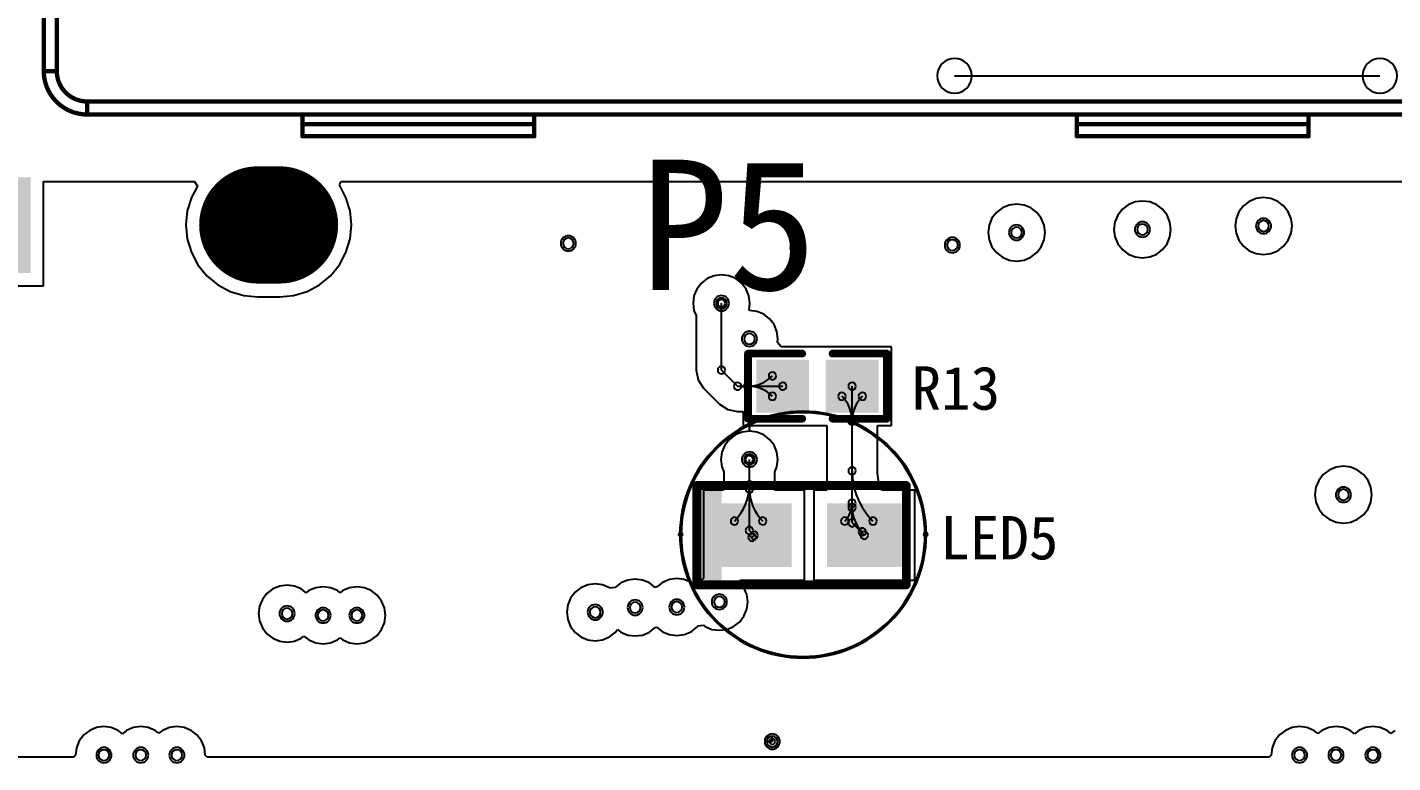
# Model space of a CAD drawing. Header units: inches. Extents: x 32166 to 66782, y 2386 to 7162.
# Drawn here: x 33259.8 to 33401.4, y 3759.9 to 3836.2 of the extents above; entities that cross this region are included whole.
import ezdxf

# ---------------------------------------------------------------- set-up
doc = ezdxf.new("R2010")
doc.units = ezdxf.units.IN
doc.header["$LTSCALE"] = 0.64311
doc.header["$MEASUREMENT"] = 0
for name, color, linetype in [('KEEPOUTLAYER', 6, 'CONTINUOUS'), ('MULTILAYER', 9, 'CONTINUOUS'), ('TOPLAYER', 1, 'CONTINUOUS'), ('TOPOVERLAY', 2, 'CONTINUOUS'), ('TOPPASTE', 8, 'CONTINUOUS'), ('TOPSOLDER', 216, 'CONTINUOUS')]:
    doc.layers.add(name, color=color, linetype=linetype)
doc.styles.get("Standard").update_dxf_attribs({"font": 'txt', "width": 0.8})

msp = doc.modelspace()

# ---------------------------------------------------------------- linework, layer by layer
at = {"layer": 'KEEPOUTLAYER'}
msp.add_line((33355.97, 3831.12), (33400.07, 3831.12), dxfattribs=at)
for centre, start, end in [((33355.97, 3831.12), 0, 180), ((33400.07, 3831.12), 0, 180), ((33355.97, 3831.12), 180, 0), ((33400.07, 3831.12), 180, 0)]:
    msp.add_arc(centre, 1.8, start, end, dxfattribs=at)
at = {"layer": 'MULTILAYER', "const_width": 2.7}
msp.add_lwpolyline([(33286.2, 3815.66, 1), (33283.5, 3815.66, 1)], format="xyb", close=True, dxfattribs=at)
at = {"layer": 'MULTILAYER'}
for centre, start, end in [((33375.45, 3815.19), 0, 180), ((33388.01, 3815.55), 0, 180), ((33388.01, 3815.55), 180, 0), ((33315.92, 3813.75), 0, 180), ((33355.74, 3813.57), 0, 180), ((33362.4, 3814.87), 0, 180), ((33362.4, 3814.87), 180, 0), ((33375.45, 3815.19), 180, 0), ((33315.92, 3813.75), 180, 0), ((33339.72, 3813.3), 0, 180), ((33339.72, 3813.3), 180, 0), ((33355.74, 3813.57), 180, 0), ((33331.8, 3807.54), 0, 180), ((33331.8, 3807.54), 180, 0), ((33334.7, 3803.85), 0, 180), ((33334.7, 3803.85), 180, 0), ((33334.7, 3791.34), 0, 180), ((33334.7, 3791.34), 180, 0), ((33396.29, 3787.69), 0, 180), ((33396.29, 3787.69), 180, 0), ((33286.76, 3775.36), 0, 180), ((33318.71, 3775.5), 0, 180), ((33322.85, 3775.99), 0, 180), ((33322.85, 3775.99), 180, 0), ((33327.17, 3776.04), 0, 180), ((33327.17, 3776.04), 180, 0), ((33331.58, 3776.58), 0, 180), ((33331.58, 3776.58), 180, 0), ((33286.76, 3775.36), 180, 0), ((33290.49, 3775.18), 0, 180), ((33290.49, 3775.18), 180, 0), ((33294, 3775.18), 0, 180), ((33294, 3775.18), 180, 0), ((33318.71, 3775.5), 180, 0), ((33337.07, 3762.09), 0, 180), ((33337.07, 3762.09), 180, 0), ((33267.77, 3760.69), 0, 180), ((33267.77, 3760.69), 180, 0), ((33271.59, 3760.69), 0, 180), ((33271.59, 3760.69), 180, 0), ((33275.33, 3760.69), 0, 180), ((33275.33, 3760.69), 180, 0), ((33391.74, 3760.69), 0, 180), ((33391.74, 3760.69), 180, 0), ((33395.52, 3760.69), 0, 180), ((33395.52, 3760.69), 180, 0), ((33399.35, 3760.69), 0, 180), ((33399.35, 3760.69), 180, 0)]:
    msp.add_arc(centre, 0.562, start, end, dxfattribs=at)
at = {"layer": 'TOPLAYER'}
for p, q in [((33261.51, 3809.34), (33261.51, 3820.18)), ((33261.51, 3820.18), (33277.16, 3820.18)), ((33277.16, 3820.18), (33277.46, 3819.69)), ((33292.18, 3819.81), (33292.35, 3820.18)), ((33292.86, 3818.52), (33292.18, 3819.81)), ((33292.35, 3820.18), (33402.98, 3820.18)), ((33276.83, 3818.52), (33276.4, 3817.12)), ((33277.46, 3819.69), (33276.83, 3818.52)), ((33293.29, 3817.12), (33292.86, 3818.52)), ((33387.24, 3818.4), (33386.53, 3818.1)), ((33388.01, 3818.5), (33387.24, 3818.4)), ((33388.77, 3818.4), (33388.01, 3818.5)), ((33389.48, 3818.1), (33388.77, 3818.4)), ((33276.4, 3817.12), (33276.26, 3815.66)), ((33293.43, 3815.66), (33293.29, 3817.12)), ((33360.32, 3816.96), (33359.85, 3816.35)), ((33360.93, 3817.43), (33360.32, 3816.96)), ((33361.64, 3817.72), (33360.93, 3817.43)), ((33362.4, 3817.82), (33361.64, 3817.72)), ((33363.17, 3817.72), (33362.4, 3817.82)), ((33363.88, 3817.43), (33363.17, 3817.72)), ((33364.49, 3816.96), (33363.88, 3817.43)), ((33364.96, 3816.35), (33364.49, 3816.96)), ((33373.37, 3817.28), (33372.9, 3816.66)), ((33373.98, 3817.74), (33373.37, 3817.28)), ((33374.69, 3818.04), (33373.98, 3817.74)), ((33375.45, 3818.14), (33374.69, 3818.04)), ((33376.22, 3818.04), (33375.45, 3818.14)), ((33376.93, 3817.74), (33376.22, 3818.04)), ((33377.54, 3817.28), (33376.93, 3817.74)), ((33378.01, 3816.66), (33377.54, 3817.28)), ((33385.45, 3817.02), (33385.16, 3816.31)), ((33385.92, 3817.64), (33385.45, 3817.02)), ((33386.53, 3818.1), (33385.92, 3817.64)), ((33390.09, 3817.64), (33389.48, 3818.1)), ((33390.56, 3817.02), (33390.09, 3817.64)), ((33390.86, 3816.31), (33390.56, 3817.02)), ((33276.26, 3815.66), (33276.4, 3814.21)), ((33293.29, 3814.21), (33293.43, 3815.66)), ((33359.55, 3815.64), (33359.45, 3814.87)), ((33359.85, 3816.35), (33359.55, 3815.64)), ((33365.25, 3815.64), (33364.96, 3816.35)), ((33365.35, 3814.87), (33365.25, 3815.64)), ((33372.6, 3815.95), (33372.5, 3815.19)), ((33372.9, 3816.66), (33372.6, 3815.95)), ((33378.3, 3815.95), (33378.01, 3816.66)), ((33378.4, 3815.19), (33378.3, 3815.95)), ((33385.16, 3816.31), (33385.06, 3815.55)), ((33385.06, 3815.55), (33385.16, 3814.79)), ((33390.96, 3815.55), (33390.86, 3816.31)), ((33390.86, 3814.79), (33390.96, 3815.55)), ((33276.4, 3814.21), (33276.83, 3812.81)), ((33292.86, 3812.81), (33293.29, 3814.21)), ((33359.45, 3814.87), (33359.55, 3814.11)), ((33359.55, 3814.11), (33359.85, 3813.4)), ((33364.96, 3813.4), (33365.25, 3814.11)), ((33365.25, 3814.11), (33365.35, 3814.87)), ((33372.5, 3815.19), (33372.6, 3814.43)), ((33372.6, 3814.43), (33372.9, 3813.71)), ((33378.01, 3813.71), (33378.3, 3814.43)), ((33378.3, 3814.43), (33378.4, 3815.19)), ((33385.16, 3814.79), (33385.45, 3814.07)), ((33385.45, 3814.07), (33385.92, 3813.46)), ((33390.09, 3813.46), (33390.56, 3814.07)), ((33390.56, 3814.07), (33390.86, 3814.79)), ((33276.83, 3812.81), (33277.52, 3811.52)), ((33292.18, 3811.52), (33292.86, 3812.81)), ((33359.85, 3813.4), (33360.32, 3812.79)), ((33360.32, 3812.79), (33360.93, 3812.32)), ((33363.88, 3812.32), (33364.49, 3812.79)), ((33364.49, 3812.79), (33364.96, 3813.4)), ((33372.9, 3813.71), (33373.37, 3813.1)), ((33373.37, 3813.1), (33373.98, 3812.63)), ((33376.93, 3812.63), (33377.54, 3813.1)), ((33377.54, 3813.1), (33378.01, 3813.71)), ((33385.92, 3813.46), (33386.53, 3812.99)), ((33386.53, 3812.99), (33387.24, 3812.7)), ((33387.24, 3812.7), (33388.01, 3812.6)), ((33388.01, 3812.6), (33388.77, 3812.7)), ((33388.77, 3812.7), (33389.48, 3812.99)), ((33389.48, 3812.99), (33390.09, 3813.46)), ((33277.52, 3811.52), (33278.45, 3810.39)), ((33291.25, 3810.39), (33292.18, 3811.52)), ((33360.93, 3812.32), (33361.64, 3812.02)), ((33361.64, 3812.02), (33362.4, 3811.92)), ((33362.4, 3811.92), (33363.17, 3812.02)), ((33363.17, 3812.02), (33363.88, 3812.32)), ((33373.98, 3812.63), (33374.69, 3812.34)), ((33374.69, 3812.34), (33375.45, 3812.24)), ((33375.45, 3812.24), (33376.22, 3812.34)), ((33376.22, 3812.34), (33376.93, 3812.63)), ((33278.45, 3810.39), (33279.58, 3809.46)), ((33290.12, 3809.46), (33291.25, 3810.39)), ((33330.33, 3810.09), (33329.72, 3809.63)), ((33331.04, 3810.39), (33330.33, 3810.09)), ((33331.8, 3810.49), (33331.04, 3810.39)), ((33332.57, 3810.39), (33331.8, 3810.49)), ((33333.28, 3810.09), (33332.57, 3810.39)), ((33333.89, 3809.63), (33333.28, 3810.09)), ((33250.9, 3809.34), (33261.51, 3809.34)), ((33279.58, 3809.46), (33280.87, 3808.77)), ((33280.87, 3808.77), (33282.27, 3808.34)), ((33287.43, 3808.34), (33288.83, 3808.77)), ((33288.83, 3808.77), (33290.12, 3809.46)), ((33329.25, 3809.01), (33328.95, 3808.3)), ((33329.72, 3809.63), (33329.25, 3809.01)), ((33334.36, 3809.01), (33333.89, 3809.63)), ((33334.65, 3808.3), (33334.36, 3809.01)), ((33282.27, 3808.34), (33283.72, 3808.2)), ((33283.72, 3808.2), (33285.97, 3808.2)), ((33285.97, 3808.2), (33287.43, 3808.34)), ((33328.95, 3808.3), (33328.85, 3807.54)), ((33328.85, 3807.54), (33328.95, 3806.78)), ((33331.8, 3800.61), (33331.8, 3807.54)), ((33334.75, 3807.54), (33334.65, 3808.3)), ((33334.66, 3806.84), (33334.75, 3807.54)), ((33328.95, 3806.78), (33329.16, 3806.27)), ((33329.16, 3806.27), (33329.16, 3800.61)), ((33334.7, 3806.8), (33334.66, 3806.84)), ((33335.47, 3806.7), (33334.7, 3806.8)), ((33336.18, 3806.4), (33335.47, 3806.7)), ((33336.79, 3805.94), (33336.18, 3806.4)), ((33337.26, 3805.32), (33336.79, 3805.94)), ((33337.55, 3804.61), (33337.26, 3805.32)), ((33337.65, 3803.85), (33337.55, 3804.61)), ((33337.6, 3803.46), (33337.65, 3803.85)), ((33337.98, 3803.03), (33337.6, 3803.46)), ((33349.43, 3803.03), (33337.98, 3803.03)), ((33349.43, 3794.86), (33349.43, 3803.03)), ((33329.16, 3800.61), (33329.37, 3799.6)), ((33331.8, 3800.61), (33333.47, 3798.94)), ((33329.37, 3799.6), (33329.94, 3798.74)), ((33329.94, 3798.74), (33331.6, 3797.08)), ((33333.47, 3798.94), (33338.15, 3798.94)), ((33345.35, 3784.76), (33345.35, 3798.94)), ((33331.6, 3797.08), (33331.6, 3797.08)), ((33331.6, 3797.08), (33331.6, 3797.08)), ((33331.6, 3797.08), (33331.6, 3797.08)), ((33331.6, 3797.08), (33331.6, 3797.08)), ((33331.6, 3797.08), (33331.6, 3797.08)), ((33331.6, 3797.08), (33331.6, 3797.08)), ((33331.6, 3797.08), (33331.6, 3797.08)), ((33331.6, 3797.08), (33331.6, 3797.08)), ((33331.6, 3797.08), (33331.6, 3797.08)), ((33331.6, 3797.08), (33331.6, 3797.08)), ((33331.6, 3797.08), (33331.6, 3797.08)), ((33331.6, 3797.08), (33332.46, 3796.51)), ((33332.46, 3796.51), (33333.47, 3796.31)), ((33333.47, 3796.31), (33334.06, 3796.31)), ((33334.06, 3796.31), (33334.06, 3794.86)), ((33334.69, 3794.29), (33333.94, 3794.19)), ((33334.06, 3794.86), (33334.65, 3794.86)), ((33334.65, 3794.86), (33334.69, 3794.29)), ((33334.69, 3794.29), (33334.69, 3794.29)), ((33334.71, 3794.29), (33334.75, 3794.8)), ((33335.47, 3794.19), (33334.71, 3794.29)), ((33334.75, 3794.8), (33334.75, 3794.86)), ((33334.75, 3794.86), (33342.71, 3794.86)), ((33342.71, 3794.86), (33342.71, 3788.15)), ((33347.99, 3789.91), (33347.99, 3794.86)), ((33347.99, 3794.86), (33349.43, 3794.86)), ((33332.62, 3793.43), (33332.15, 3792.81)), ((33333.23, 3793.89), (33332.62, 3793.43)), ((33333.94, 3794.19), (33333.23, 3793.89)), ((33336.18, 3793.89), (33335.47, 3794.19)), ((33336.79, 3793.43), (33336.18, 3793.89)), ((33337.26, 3792.81), (33336.79, 3793.43)), ((33331.85, 3792.1), (33331.75, 3791.34)), ((33332.15, 3792.81), (33331.85, 3792.1)), ((33337.55, 3792.1), (33337.26, 3792.81)), ((33337.65, 3791.34), (33337.55, 3792.1)), ((33331.75, 3791.34), (33331.85, 3790.58)), ((33331.85, 3790.58), (33332.06, 3790.07)), ((33332.06, 3790.07), (33332.06, 3788.48)), ((33334.7, 3783.98), (33334.7, 3791.34)), ((33337.34, 3790.07), (33337.55, 3790.58)), ((33337.34, 3788.15), (33337.34, 3790.07)), ((33337.55, 3790.58), (33337.65, 3791.34)), ((33394.81, 3790.25), (33394.2, 3789.78)), ((33395.52, 3790.54), (33394.81, 3790.25)), ((33396.29, 3790.64), (33395.52, 3790.54)), ((33397.05, 3790.54), (33396.29, 3790.64)), ((33397.76, 3790.25), (33397.05, 3790.54)), ((33398.37, 3789.78), (33397.76, 3790.25)), ((33348.11, 3788.93), (33347.99, 3789.91)), ((33348.44, 3788.15), (33348.11, 3788.93)), ((33393.73, 3789.17), (33393.44, 3788.46)), ((33394.2, 3789.78), (33393.73, 3789.17)), ((33398.84, 3789.17), (33398.37, 3789.78)), ((33399.14, 3788.46), (33398.84, 3789.17)), ((33332, 3788.15), (33329.95, 3788.15)), ((33329.95, 3788.15), (33329.95, 3779.02)), ((33332.02, 3788.24), (33332, 3788.15)), ((33332.06, 3788.48), (33332.02, 3788.24)), ((33340.41, 3788.15), (33337.34, 3788.15)), ((33340.41, 3778.84), (33340.41, 3788.15)), ((33342.71, 3788.15), (33341.38, 3788.15)), ((33341.38, 3788.15), (33341.38, 3778.84)), ((33351.84, 3788.15), (33348.44, 3788.15)), ((33351.84, 3778.84), (33351.84, 3788.15)), ((33393.44, 3788.46), (33393.34, 3787.69)), ((33393.34, 3787.69), (33393.44, 3786.93)), ((33399.24, 3787.69), (33399.14, 3788.46)), ((33399.14, 3786.93), (33399.24, 3787.69)), ((33393.44, 3786.93), (33393.73, 3786.22)), ((33393.73, 3786.22), (33394.2, 3785.61)), ((33398.37, 3785.61), (33398.84, 3786.22)), ((33398.84, 3786.22), (33399.14, 3786.93)), ((33345.35, 3784.76), (33346.61, 3783.49)), ((33394.2, 3785.61), (33394.81, 3785.14)), ((33394.81, 3785.14), (33395.52, 3784.84)), ((33395.52, 3784.84), (33396.29, 3784.74)), ((33396.29, 3784.74), (33397.05, 3784.84)), ((33397.05, 3784.84), (33397.76, 3785.14)), ((33397.76, 3785.14), (33398.37, 3785.61)), ((33334.7, 3783.98), (33335.18, 3783.49)), ((33334.97, 3783.28), (33335.18, 3783.49)), ((33322.08, 3778.84), (33321.37, 3778.55)), ((33322.85, 3778.94), (33322.08, 3778.84)), ((33323.61, 3778.84), (33322.85, 3778.94)), ((33324.32, 3778.55), (33323.61, 3778.84)), ((33326.4, 3778.89), (33325.69, 3778.59)), ((33327.17, 3778.99), (33326.4, 3778.89)), ((33327.93, 3778.89), (33327.17, 3778.99)), ((33328.64, 3778.59), (33327.93, 3778.89)), ((33329.95, 3779.02), (33329.49, 3778.67)), ((33333.66, 3778.67), (33333.72, 3778.84)), ((33333.72, 3778.84), (33340.41, 3778.84)), ((33341.38, 3778.84), (33351.84, 3778.84)), ((33284.67, 3777.45), (33284.2, 3776.84)), ((33285.28, 3777.92), (33284.67, 3777.45)), ((33285.99, 3778.21), (33285.28, 3777.92)), ((33286.76, 3778.31), (33285.99, 3778.21)), ((33287.52, 3778.21), (33286.76, 3778.31)), ((33288.23, 3777.92), (33287.52, 3778.21)), ((33288.74, 3777.53), (33288.23, 3777.92)), ((33289.02, 3777.74), (33288.74, 3777.53)), ((33289.73, 3778.03), (33289.02, 3777.74)), ((33290.49, 3778.13), (33289.73, 3778.03)), ((33291.26, 3778.03), (33290.49, 3778.13)), ((33291.97, 3777.74), (33291.26, 3778.03)), ((33292.25, 3777.53), (33291.97, 3777.74)), ((33292.53, 3777.74), (33292.25, 3777.53)), ((33293.24, 3778.03), (33292.53, 3777.74)), ((33294, 3778.13), (33293.24, 3778.03)), ((33294.77, 3778.03), (33294, 3778.13)), ((33295.48, 3777.74), (33294.77, 3778.03)), ((33296.09, 3777.27), (33295.48, 3777.74)), ((33296.56, 3776.66), (33296.09, 3777.27)), ((33316.62, 3777.59), (33316.15, 3776.97)), ((33317.23, 3778.05), (33316.62, 3777.59)), ((33317.94, 3778.35), (33317.23, 3778.05)), ((33318.71, 3778.45), (33317.94, 3778.35)), ((33319.47, 3778.35), (33318.71, 3778.45)), ((33320.18, 3778.05), (33319.47, 3778.35)), ((33320.24, 3778.01), (33320.18, 3778.05)), ((33320.76, 3778.08), (33320.24, 3778.01)), ((33321.37, 3778.55), (33320.76, 3778.08)), ((33324.93, 3778.08), (33324.32, 3778.55)), ((33325.08, 3778.13), (33324.93, 3778.08)), ((33325.69, 3778.59), (33325.08, 3778.13)), ((33328.82, 3778.46), (33328.64, 3778.59)), ((33329.39, 3778.53), (33328.82, 3778.46)), ((33329.49, 3778.67), (33329.39, 3778.53)), ((33334.13, 3778.06), (33333.66, 3778.67)), ((33334.43, 3777.34), (33334.13, 3778.06)), ((33334.53, 3776.58), (33334.43, 3777.34)), ((33283.91, 3776.13), (33283.81, 3775.36)), ((33284.2, 3776.84), (33283.91, 3776.13)), ((33296.85, 3775.95), (33296.56, 3776.66)), ((33296.95, 3775.18), (33296.85, 3775.95)), ((33315.86, 3776.26), (33315.76, 3775.5)), ((33316.15, 3776.97), (33315.86, 3776.26)), ((33334.43, 3775.82), (33334.53, 3776.58)), ((33283.81, 3775.36), (33283.91, 3774.6)), ((33283.91, 3774.6), (33284.2, 3773.89)), ((33296.85, 3774.42), (33296.95, 3775.18)), ((33315.76, 3775.5), (33315.86, 3774.74)), ((33315.86, 3774.74), (33316.15, 3774.02)), ((33333.05, 3774.02), (33333.66, 3774.49)), ((33333.66, 3774.49), (33334.13, 3775.1)), ((33334.13, 3775.1), (33334.43, 3775.82)), ((33284.2, 3773.89), (33284.67, 3773.28)), ((33284.67, 3773.28), (33285.28, 3772.81)), ((33288.23, 3772.81), (33288.51, 3773.02)), ((33288.51, 3773.02), (33289.02, 3772.63)), ((33295.48, 3772.63), (33296.09, 3773.1)), ((33296.09, 3773.1), (33296.56, 3773.71)), ((33296.56, 3773.71), (33296.85, 3774.42)), ((33316.15, 3774.02), (33316.62, 3773.41)), ((33316.62, 3773.41), (33317.23, 3772.94)), ((33320.18, 3772.94), (33320.79, 3773.41)), ((33320.79, 3773.41), (33321.02, 3773.71)), ((33321.02, 3773.71), (33321.37, 3773.44)), ((33321.37, 3773.44), (33322.08, 3773.14)), ((33322.08, 3773.14), (33322.85, 3773.04)), ((33322.85, 3773.04), (33323.61, 3773.14)), ((33323.61, 3773.14), (33324.32, 3773.44)), ((33324.32, 3773.44), (33324.93, 3773.91)), ((33324.93, 3773.91), (33325.08, 3773.95)), ((33325.08, 3773.95), (33325.08, 3773.95)), ((33325.08, 3773.95), (33325.08, 3773.95)), ((33325.08, 3773.95), (33325.69, 3773.48)), ((33325.69, 3773.48), (33326.4, 3773.19)), ((33326.4, 3773.19), (33327.17, 3773.09)), ((33327.17, 3773.09), (33327.93, 3773.19)), ((33327.93, 3773.19), (33328.64, 3773.48)), ((33328.64, 3773.48), (33329.25, 3773.95)), ((33329.25, 3773.95), (33329.36, 3774.09)), ((33329.36, 3774.09), (33329.92, 3774.16)), ((33329.92, 3774.16), (33330.1, 3774.02)), ((33330.1, 3774.02), (33330.81, 3773.73)), ((33330.81, 3773.73), (33331.58, 3773.63)), ((33331.58, 3773.63), (33332.34, 3773.73)), ((33332.34, 3773.73), (33333.05, 3774.02)), ((33285.28, 3772.81), (33285.99, 3772.51)), ((33285.99, 3772.51), (33286.76, 3772.41)), ((33286.76, 3772.41), (33287.52, 3772.51)), ((33287.52, 3772.51), (33288.23, 3772.81)), ((33289.02, 3772.63), (33289.73, 3772.33)), ((33289.73, 3772.33), (33290.49, 3772.23)), ((33290.49, 3772.23), (33291.26, 3772.33)), ((33291.26, 3772.33), (33291.97, 3772.63)), ((33291.97, 3772.63), (33292.25, 3772.84)), ((33292.25, 3772.84), (33292.53, 3772.63)), ((33292.53, 3772.63), (33293.24, 3772.33)), ((33293.24, 3772.33), (33294, 3772.23)), ((33294, 3772.23), (33294.77, 3772.33)), ((33294.77, 3772.33), (33295.48, 3772.63)), ((33317.23, 3772.94), (33317.94, 3772.65)), ((33317.94, 3772.65), (33318.71, 3772.55)), ((33318.71, 3772.55), (33319.47, 3772.65)), ((33319.47, 3772.65), (33320.18, 3772.94)), ((33266.29, 3763.25), (33265.68, 3762.78)), ((33267, 3763.54), (33266.29, 3763.25)), ((33267.77, 3763.64), (33267, 3763.54)), ((33268.53, 3763.54), (33267.77, 3763.64)), ((33269.24, 3763.25), (33268.53, 3763.54)), ((33269.68, 3762.91), (33269.24, 3763.25)), ((33270.12, 3763.25), (33269.68, 3762.91)), ((33270.83, 3763.54), (33270.12, 3763.25)), ((33271.59, 3763.64), (33270.83, 3763.54)), ((33272.36, 3763.54), (33271.59, 3763.64)), ((33273.07, 3763.25), (33272.36, 3763.54)), ((33273.46, 3762.95), (33273.07, 3763.25)), ((33273.85, 3763.25), (33273.46, 3762.95)), ((33274.56, 3763.54), (33273.85, 3763.25)), ((33275.33, 3763.64), (33274.56, 3763.54)), ((33276.09, 3763.54), (33275.33, 3763.64)), ((33276.8, 3763.25), (33276.09, 3763.54)), ((33277.41, 3762.78), (33276.8, 3763.25)), ((33390.27, 3763.25), (33389.66, 3762.78)), ((33390.98, 3763.54), (33390.27, 3763.25)), ((33391.74, 3763.64), (33390.98, 3763.54)), ((33392.51, 3763.54), (33391.74, 3763.64)), ((33393.22, 3763.25), (33392.51, 3763.54)), ((33393.63, 3762.93), (33393.22, 3763.25)), ((33394.05, 3763.25), (33393.63, 3762.93)), ((33394.76, 3763.54), (33394.05, 3763.25)), ((33395.52, 3763.64), (33394.76, 3763.54)), ((33396.29, 3763.54), (33395.52, 3763.64)), ((33397, 3763.25), (33396.29, 3763.54)), ((33397.43, 3762.91), (33397, 3763.25)), ((33397.87, 3763.25), (33397.43, 3762.91)), ((33398.58, 3763.54), (33397.87, 3763.25)), ((33399.35, 3763.64), (33398.58, 3763.54)), ((33400.11, 3763.54), (33399.35, 3763.64)), ((33400.82, 3763.25), (33400.11, 3763.54)), ((33401.22, 3762.94), (33400.82, 3763.25)), ((33401.62, 3763.25), (33401.22, 3762.94)), ((33265.21, 3762.17), (33264.92, 3761.46)), ((33265.68, 3762.78), (33265.21, 3762.17)), ((33277.88, 3762.17), (33277.41, 3762.78)), ((33278.18, 3761.46), (33277.88, 3762.17)), ((33336.84, 3762.31), (33337.07, 3762.09)), ((33389.19, 3762.17), (33388.89, 3761.46)), ((33389.66, 3762.78), (33389.19, 3762.17)), ((33264.63, 3760.48), (33143.49, 3760.48)), ((33264.82, 3760.69), (33264.63, 3760.48)), ((33264.92, 3761.46), (33264.82, 3760.69)), ((33278.28, 3760.69), (33278.18, 3761.46)), ((33278.46, 3760.48), (33278.28, 3760.69)), ((33388.6, 3760.48), (33278.46, 3760.48)), ((33388.79, 3760.69), (33388.6, 3760.48)), ((33388.89, 3761.46), (33388.79, 3760.69))]:
    msp.add_line(p, q, dxfattribs=at)
at = {"layer": 'TOPLAYER', "const_width": 11.25}
msp.add_lwpolyline([(33283.72, 3815.66), (33285.97, 3815.66)], dxfattribs=at)
at = {"layer": 'TOPLAYER', "const_width": 5.63}
for points in [[(33286.53, 3815.66, 1), (33280.91, 3815.66, 1)], [(33288.78, 3815.66, 1), (33283.16, 3815.66, 1)]]:
    msp.add_lwpolyline(points, format="xyb", close=True, dxfattribs=at)
at = {"layer": 'TOPLAYER'}
for centre, radius, start, end in [((33375.45, 3815.19), 0.562, 0, 180), ((33388.01, 3815.55), 0.562, 0, 180), ((33388.01, 3815.55), 0.562, 180, 0), ((33315.92, 3813.75), 0.562, 0, 180), ((33355.74, 3813.57), 0.562, 0, 180), ((33362.4, 3814.87), 0.562, 0, 180), ((33362.4, 3814.87), 0.562, 180, 0), ((33375.45, 3815.19), 0.562, 180, 0), ((33315.92, 3813.75), 0.562, 180, 0), ((33339.72, 3813.3), 0.562, 0, 180), ((33339.72, 3813.3), 0.562, 180, 0), ((33355.74, 3813.57), 0.562, 180, 0), ((33331.8, 3807.54), 0.562, 0, 180), ((33331.8, 3807.54), 0.562, 180, 0), ((33331.8, 3807.54), 0.394, 0, 180), ((33331.8, 3807.54), 0.394, 180, 0), ((33334.7, 3803.85), 0.562, 0, 180), ((33334.7, 3803.85), 0.562, 180, 0), ((33331.8, 3800.61), 0.394, 0, 180), ((33331.8, 3800.61), 0.394, 0, 180), ((33331.8, 3800.61), 0.394, 180, 0), ((33331.8, 3800.61), 0.394, 180, 0), ((33334.53, 3802.56), 3.62, 270, 315), ((33334.53, 3802.56), 3.62, 270, 315), ((33334.53, 3802.56), 3.62, 270, 315), ((33337.09, 3800), 0.394, 0, 180), ((33337.09, 3800), 0.394, 0, 180), ((33337.09, 3800), 0.394, 0, 180), ((33337.09, 3800), 0.394, 180, 0), ((33337.09, 3800), 0.394, 180, 0), ((33337.09, 3800), 0.394, 180, 0), ((33333.47, 3798.94), 0.394, 0, 180), ((33333.47, 3798.94), 0.394, 0, 180), ((33333.47, 3798.94), 0.394, 180, 0), ((33333.47, 3798.94), 0.394, 180, 0), ((33334.53, 3798.94), 0.394, 0, 180), ((33334.53, 3798.94), 0.394, 0, 180), ((33334.53, 3798.94), 0.394, 0, 180), ((33334.53, 3798.94), 0.394, 0, 180), ((33334.53, 3798.94), 0.394, 0, 180), ((33334.53, 3798.94), 0.394, 0, 180), ((33334.53, 3798.94), 0.394, 180, 0), ((33334.53, 3798.94), 0.394, 180, 0), ((33334.53, 3798.94), 0.394, 180, 0), ((33334.53, 3798.94), 0.394, 180, 0), ((33334.53, 3798.94), 0.394, 180, 0), ((33334.53, 3798.94), 0.394, 180, 0), ((33334.53, 3795.33), 3.62, 45, 90), ((33334.53, 3795.33), 3.62, 45, 90), ((33334.53, 3795.33), 3.62, 45, 90), ((33338.15, 3798.94), 0.394, 0, 180), ((33338.15, 3798.94), 0.394, 180, 0), ((33345.35, 3798.94), 0.394, 0, 180), ((33345.35, 3798.94), 0.394, 180, 0), ((33337.09, 3797.89), 0.394, 0, 180), ((33337.09, 3797.89), 0.394, 0, 180), ((33337.09, 3797.89), 0.394, 0, 180), ((33337.09, 3797.89), 0.394, 180, 0), ((33337.09, 3797.89), 0.394, 180, 0), ((33337.09, 3797.89), 0.394, 180, 0), ((33344.29, 3797.89), 0.394, 0, 180), ((33344.29, 3797.89), 0.394, 0, 180), ((33344.29, 3797.89), 0.394, 0, 180), ((33344.29, 3797.89), 0.394, 180, 0), ((33344.29, 3797.89), 0.394, 180, 0), ((33344.29, 3797.89), 0.394, 180, 0), ((33341.73, 3795.33), 3.62, 0, 45), ((33341.73, 3795.33), 3.62, 0, 45), ((33341.73, 3795.33), 3.62, 0, 45), ((33348.97, 3795.33), 3.62, 135, 180), ((33348.97, 3795.33), 3.62, 135, 180), ((33348.97, 3795.33), 3.62, 135, 180), ((33346.41, 3797.89), 0.394, 0, 180), ((33346.41, 3797.89), 0.394, 0, 180), ((33346.41, 3797.89), 0.394, 0, 180), ((33346.41, 3797.89), 0.394, 180, 0), ((33346.41, 3797.89), 0.394, 180, 0), ((33346.41, 3797.89), 0.394, 180, 0), ((33345.35, 3795.33), 0.394, 0, 180), ((33345.35, 3795.33), 0.394, 0, 180), ((33345.35, 3795.33), 0.394, 0, 180), ((33345.35, 3795.33), 0.394, 0, 180), ((33345.35, 3795.33), 0.394, 0, 180), ((33345.35, 3795.33), 0.394, 0, 180), ((33345.35, 3795.33), 0.394, 180, 0), ((33345.35, 3795.33), 0.394, 180, 0), ((33345.35, 3795.33), 0.394, 180, 0), ((33345.35, 3795.33), 0.394, 180, 0), ((33345.35, 3795.33), 0.394, 180, 0), ((33345.35, 3795.33), 0.394, 180, 0), ((33334.7, 3791.34), 0.562, 0, 180), ((33334.7, 3791.34), 0.394, 0, 180), ((33334.7, 3791.34), 0.562, 180, 0), ((33334.7, 3791.34), 0.394, 180, 0), ((33345.35, 3790.17), 0.394, 0, 180), ((33345.35, 3790.17), 0.394, 0, 180), ((33345.35, 3790.17), 0.394, 0, 180), ((33345.35, 3790.17), 0.394, 180, 0), ((33345.35, 3790.17), 0.394, 180, 0), ((33345.35, 3790.17), 0.394, 180, 0), ((33352.72, 3790.17), 7.37, 180, 225), ((33352.72, 3790.17), 7.37, 180, 225), ((33352.72, 3790.17), 7.37, 180, 225), ((33329.4, 3788.71), 5.31, 315.0001, 0.0001), ((33329.4, 3788.71), 5.31, 315.0001, 0.0001), ((33334.7, 3788.71), 0.394, 0, 180), ((33334.7, 3788.71), 0.394, 0, 180), ((33334.7, 3788.71), 0.394, 180, 0), ((33334.7, 3788.71), 0.394, 180, 0), ((33334.7, 3788.27), 0.394, 0, 180), ((33334.7, 3788.27), 0.394, 0, 180), ((33334.7, 3788.27), 0.394, 180, 0), ((33334.7, 3788.27), 0.394, 180, 0), ((33339.39, 3788.27), 4.69, 180, 225), ((33339.39, 3788.27), 4.69, 180, 225), ((33345.35, 3786.81), 0.394, 0, 180), ((33345.35, 3786.81), 0.394, 0, 180), ((33345.35, 3786.81), 0.394, 0, 180), ((33396.29, 3787.69), 0.562, 0, 180), ((33396.29, 3787.69), 0.562, 180, 0), ((33342.72, 3786.81), 2.63, 315, 0), ((33342.72, 3786.81), 2.63, 315, 0), ((33342.72, 3786.81), 2.63, 315, 0), ((33345.35, 3786.81), 0.394, 180, 0), ((33345.35, 3786.81), 0.394, 180, 0), ((33345.35, 3786.81), 0.394, 180, 0), ((33345.35, 3786.37), 0.394, 0, 180), ((33345.35, 3786.37), 0.394, 0, 180), ((33345.35, 3786.37), 0.394, 0, 180), ((33345.35, 3786.37), 0.394, 180, 0), ((33345.35, 3786.37), 0.394, 180, 0), ((33345.35, 3786.37), 0.394, 180, 0), ((33348.91, 3786.37), 3.57, 179.9999, 224.9999), ((33348.91, 3786.37), 3.57, 179.9999, 224.9999), ((33348.91, 3786.37), 3.57, 179.9999, 224.9999), ((33333.15, 3784.96), 0.394, 0, 180), ((33333.15, 3784.96), 0.394, 0, 180), ((33333.15, 3784.96), 0.394, 180, 0), ((33333.15, 3784.96), 0.394, 180, 0), ((33334.7, 3783.98), 0.394, 0, 180), ((33334.7, 3783.98), 0.394, 0, 180), ((33336.08, 3784.96), 0.394, 0, 180), ((33336.08, 3784.96), 0.394, 0, 180), ((33336.08, 3784.96), 0.394, 180, 0), ((33336.08, 3784.96), 0.394, 180, 0), ((33344.58, 3784.96), 0.394, 0, 180), ((33344.58, 3784.96), 0.394, 0, 180), ((33344.58, 3784.96), 0.394, 0, 180), ((33344.58, 3784.96), 0.394, 180, 0), ((33344.58, 3784.96), 0.394, 180, 0), ((33344.58, 3784.96), 0.394, 180, 0), ((33345.35, 3784.76), 0.394, 0, 180), ((33345.35, 3784.76), 0.394, 0, 180), ((33345.35, 3784.76), 0.394, 180, 0), ((33345.35, 3784.76), 0.394, 180, 0), ((33347.51, 3784.96), 0.394, 0, 180), ((33347.51, 3784.96), 0.394, 0, 180), ((33347.51, 3784.96), 0.394, 0, 180), ((33347.51, 3784.96), 0.394, 180, 0), ((33347.51, 3784.96), 0.394, 180, 0), ((33347.51, 3784.96), 0.394, 180, 0), ((33334.7, 3783.98), 0.394, 180, 0), ((33334.7, 3783.98), 0.394, 180, 0), ((33334.97, 3783.28), 0.394, 0, 180), ((33334.97, 3783.28), 0.394, 180, 0), ((33335.18, 3783.49), 0.394, 0, 180), ((33335.18, 3783.49), 0.394, 0, 180), ((33335.18, 3783.49), 0.394, 180, 0), ((33335.18, 3783.49), 0.394, 180, 0), ((33346.39, 3783.84), 0.394, 0, 180), ((33346.39, 3783.84), 0.394, 0, 180), ((33346.39, 3783.84), 0.394, 0, 180), ((33346.39, 3783.84), 0.394, 180, 0), ((33346.39, 3783.84), 0.394, 180, 0), ((33346.39, 3783.84), 0.394, 180, 0), ((33346.61, 3783.49), 0.394, 0, 180), ((33346.61, 3783.49), 0.394, 180, 0), ((33286.76, 3775.36), 0.562, 0, 180), ((33318.71, 3775.5), 0.562, 0, 180), ((33322.85, 3775.99), 0.562, 0, 180), ((33322.85, 3775.99), 0.562, 180, 0), ((33327.17, 3776.04), 0.562, 0, 180), ((33327.17, 3776.04), 0.562, 180, 0), ((33331.58, 3776.58), 0.562, 0, 180), ((33331.58, 3776.58), 0.562, 180, 0), ((33286.76, 3775.36), 0.562, 180, 0), ((33290.49, 3775.18), 0.562, 0, 180), ((33290.49, 3775.18), 0.562, 180, 0), ((33294, 3775.18), 0.562, 0, 180), ((33294, 3775.18), 0.562, 180, 0), ((33318.71, 3775.5), 0.562, 180, 0), ((33337.07, 3762.09), 0.562, 0, 180), ((33337.07, 3762.09), 0.562, 180, 0), ((33336.84, 3762.31), 0.286, 0, 180), ((33336.84, 3762.31), 0.286, 180, 0), ((33337.07, 3762.09), 0.286, 0, 180), ((33337.07, 3762.09), 0.286, 180, 0), ((33267.77, 3760.69), 0.562, 0, 180), ((33267.77, 3760.69), 0.562, 180, 0), ((33271.59, 3760.69), 0.562, 0, 180), ((33271.59, 3760.69), 0.562, 180, 0), ((33275.33, 3760.69), 0.562, 0, 180), ((33275.33, 3760.69), 0.562, 180, 0), ((33391.74, 3760.69), 0.562, 0, 180), ((33391.74, 3760.69), 0.562, 180, 0), ((33395.52, 3760.69), 0.562, 0, 180), ((33395.52, 3760.69), 0.562, 180, 0), ((33399.35, 3760.69), 0.562, 0, 180), ((33399.35, 3760.69), 0.562, 180, 0)]:
    msp.add_arc(centre, radius, start, end, dxfattribs=at)
for points in [[(33340.43, 3801.23), (33335.86, 3801.23), (33340.43, 3796.66), (33335.86, 3796.66)], [(33347.63, 3801.23), (33343.06, 3801.23), (33347.63, 3796.66), (33343.06, 3796.66)], [(33338.61, 3786.35), (33331.75, 3786.35), (33338.61, 3780.64), (33331.75, 3780.64)], [(33350.04, 3786.35), (33343.18, 3786.35), (33350.04, 3780.64), (33343.18, 3780.64)]]:
    msp.add_solid(points, dxfattribs=at)
at = {"layer": 'TOPOVERLAY'}
for points, const_width in [([(33261.53, 3831.61), (33261.53, 3946.36)], 0.45), ([(33262.88, 3831.61), (33262.88, 3946.36)], 0.45), ([(33261.53, 3831.61), (33262.88, 3831.61)], 0.45), ([(33266.03, 3828.46), (33414.98, 3828.46)], 0.45), ([(33266.03, 3827.11), (33266.03, 3828.46)], 0.45), ([(33266.03, 3827.11), (33414.98, 3827.11)], 0.45), ([(33288.34, 3826.12), (33288.34, 3827.11)], 0.45), ([(33312.38, 3824.86), (33312.38, 3827.11)], 0.45), ([(33368.63, 3824.86), (33368.63, 3827.11)], 0.45), ([(33392.68, 3826.12), (33392.68, 3827.11)], 0.45), ([(33288.34, 3826.12), (33312.38, 3826.12)], 0.45), ([(33288.34, 3824.86), (33288.34, 3826.12)], 0.45), ([(33368.63, 3826.12), (33392.68, 3826.12)], 0.45), ([(33392.68, 3824.86), (33392.68, 3826.12)], 0.45), ([(33288.34, 3824.86), (33312.38, 3824.86)], 0.45), ([(33368.63, 3824.86), (33392.68, 3824.86)], 0.45), ([(33334.55, 3795.57), (33334.55, 3802.32)], 0.8), ([(33334.55, 3802.32), (33340.17, 3802.32)], 0.8), ([(33343.32, 3802.32), (33348.95, 3802.32)], 0.8), ([(33348.95, 3795.57), (33348.95, 3802.32)], 0.8), ([(33334.55, 3795.57), (33340.17, 3795.57)], 0.8), ([(33343.32, 3795.57), (33348.95, 3795.57)], 0.8), ([(33329.24, 3778.35), (33329.24, 3788.64)], 0.914), ([(33329.24, 3788.64), (33337.81, 3788.64)], 0.914), ([(33337.81, 3788.64), (33342.38, 3788.64)], 0.914), ([(33342.38, 3788.64), (33350.96, 3788.64)], 0.914), ([(33350.96, 3778.35), (33350.96, 3788.64)], 0.914), ([(33329.24, 3778.35), (33337.81, 3778.35)], 0.914), ([(33337.81, 3778.35), (33342.38, 3778.35)], 0.914), ([(33342.38, 3778.35), (33350.96, 3778.35)], 0.914)]:
    msp.add_lwpolyline(points, dxfattribs=dict(at, const_width=const_width))
for points, const_width in [([(33261.42, 3831.61, 1), (33261.65, 3831.61, 1)], 0.225), ([(33261.42, 3831.61, 1), (33261.65, 3831.61, 1)], 0.225), ([(33261.42, 3831.61, 1), (33261.65, 3831.61, 1)], 0.225), ([(33262.77, 3831.61, 1), (33263, 3831.61, 1)], 0.225), ([(33262.77, 3831.61, 1), (33263, 3831.61, 1)], 0.225), ([(33262.77, 3831.61, 1), (33263, 3831.61, 1)], 0.225), ([(33265.92, 3828.46, 1), (33266.15, 3828.46, 1)], 0.225), ([(33265.92, 3828.46, 1), (33266.15, 3828.46, 1)], 0.225), ([(33265.92, 3828.46, 1), (33266.15, 3828.46, 1)], 0.225), ([(33265.92, 3827.11, 1), (33266.15, 3827.11, 1)], 0.225), ([(33265.92, 3827.11, 1), (33266.15, 3827.11, 1)], 0.225), ([(33265.92, 3827.11, 1), (33266.15, 3827.11, 1)], 0.225), ([(33288.22, 3827.11, 1), (33288.45, 3827.11, 1)], 0.225), ([(33312.27, 3827.11, 1), (33312.5, 3827.11, 1)], 0.225), ([(33368.52, 3827.11, 1), (33368.75, 3827.11, 1)], 0.225), ([(33392.57, 3827.11, 1), (33392.79, 3827.11, 1)], 0.225), ([(33288.22, 3826.12, 1), (33288.45, 3826.12, 1)], 0.225), ([(33288.22, 3826.12, 1), (33288.45, 3826.12, 1)], 0.225), ([(33288.23, 3826.12, 1), (33288.45, 3826.12, 1)], 0.225), ([(33312.27, 3826.12, 1), (33312.5, 3826.12, 1)], 0.225), ([(33368.52, 3826.12, 1), (33368.75, 3826.12, 1)], 0.225), ([(33392.56, 3826.12, 1), (33392.79, 3826.12, 1)], 0.225), ([(33392.57, 3826.12, 1), (33392.79, 3826.12, 1)], 0.225), ([(33392.57, 3826.12, 1), (33392.79, 3826.12, 1)], 0.225), ([(33288.23, 3824.86, 1), (33288.45, 3824.86, 1)], 0.225), ([(33288.23, 3824.86, 1), (33288.45, 3824.86, 1)], 0.225), ([(33312.27, 3824.86, 1), (33312.5, 3824.86, 1)], 0.225), ([(33312.27, 3824.86, 1), (33312.5, 3824.86, 1)], 0.225), ([(33368.52, 3824.86, 1), (33368.75, 3824.86, 1)], 0.225), ([(33368.52, 3824.86, 1), (33368.75, 3824.86, 1)], 0.225), ([(33392.56, 3824.86, 1), (33392.79, 3824.86, 1)], 0.225), ([(33392.56, 3824.86, 1), (33392.79, 3824.86, 1)], 0.225), ([(33334.55, 3802.12, 1), (33334.55, 3802.52, 1)], 0.4), ([(33334.55, 3802.12, 1), (33334.55, 3802.52, 1)], 0.4), ([(33340.17, 3802.12, 1), (33340.17, 3802.52, 1)], 0.4), ([(33343.32, 3802.12, 1), (33343.32, 3802.52, 1)], 0.4), ([(33348.95, 3802.12, 1), (33348.95, 3802.52, 1)], 0.4), ([(33348.95, 3802.12, 1), (33348.95, 3802.52, 1)], 0.4), ([(33334.55, 3795.37, 1), (33334.55, 3795.77, 1)], 0.4), ([(33334.55, 3795.37, 1), (33334.55, 3795.77, 1)], 0.4), ([(33340.17, 3795.37, 1), (33340.17, 3795.77, 1)], 0.4), ([(33343.32, 3795.37, 1), (33343.32, 3795.77, 1)], 0.4), ([(33348.95, 3795.37, 1), (33348.95, 3795.77, 1)], 0.4), ([(33348.95, 3795.37, 1), (33348.95, 3795.77, 1)], 0.4), ([(33329.01, 3788.64, 1), (33329.47, 3788.64, 1)], 0.457), ([(33329.01, 3788.64, 1), (33329.47, 3788.64, 1)], 0.457), ([(33337.58, 3788.64, 1), (33338.04, 3788.64, 1)], 0.457), ([(33337.58, 3788.64, 1), (33338.04, 3788.64, 1)], 0.457), ([(33342.16, 3788.64, 1), (33342.61, 3788.64, 1)], 0.457), ([(33342.16, 3788.64, 1), (33342.61, 3788.64, 1)], 0.457), ([(33350.73, 3788.64, 1), (33351.19, 3788.64, 1)], 0.457), ([(33350.73, 3788.64, 1), (33351.19, 3788.64, 1)], 0.457), ([(33329.01, 3778.35, 1), (33329.47, 3778.35, 1)], 0.457), ([(33329.01, 3778.35, 1), (33329.47, 3778.35, 1)], 0.457), ([(33337.58, 3778.35, 1), (33338.04, 3778.35, 1)], 0.457), ([(33337.58, 3778.35, 1), (33338.04, 3778.35, 1)], 0.457), ([(33342.16, 3778.35, 1), (33342.61, 3778.35, 1)], 0.457), ([(33342.16, 3778.35, 1), (33342.61, 3778.35, 1)], 0.457), ([(33350.73, 3778.35, 1), (33351.19, 3778.35, 1)], 0.457), ([(33350.73, 3778.35, 1), (33351.19, 3778.35, 1)], 0.457)]:
    msp.add_lwpolyline(points, format="xyb", close=True, dxfattribs=dict(at, const_width=const_width))
at = {"layer": 'TOPOVERLAY', "const_width": 0.45}
for points in [[(33266.03, 3827.11, -0.414214), (33261.53, 3831.61)], [(33266.03, 3828.46, -0.414214), (33262.88, 3831.61)]]:
    msp.add_lwpolyline(points, format="xyb", dxfattribs=at)
at = {"layer": 'TOPOVERLAY'}
for centre, radius, start, end in [((33340.26, 3783.55), 12.79, 0, 180), ((33340.26, 3783.55), 12.63, 0, 180), ((33327.47, 3783.55), 0.143, 0, 180), ((33327.47, 3783.55), 0.143, 180, 0), ((33340.26, 3783.55), 12.79, 180, 0), ((33327.64, 3783.55), 0.143, 0, 180), ((33327.64, 3783.55), 0.143, 180, 0), ((33340.26, 3783.55), 12.63, 180, 0), ((33352.89, 3783.55), 0.143, 0, 180), ((33352.89, 3783.55), 0.143, 180, 0), ((33353.05, 3783.55), 0.143, 0, 180), ((33353.05, 3783.55), 0.143, 180, 0)]:
    msp.add_arc(centre, radius, start, end, dxfattribs=at)
msp.add_solid([(33329.31, 3778.36), (33331.83, 3778.36), (33329.31, 3788.64), (33331.83, 3788.64)], dxfattribs=at)
at = {"layer": 'TOPPASTE'}
for points in [[(33340.43, 3801.23), (33335.86, 3801.23), (33340.43, 3796.66), (33335.86, 3796.66)], [(33347.63, 3801.23), (33343.06, 3801.23), (33347.63, 3796.66), (33343.06, 3796.66)], [(33338.61, 3786.35), (33331.75, 3786.35), (33338.61, 3780.64), (33331.75, 3780.64)], [(33350.04, 3786.35), (33343.18, 3786.35), (33350.04, 3780.64), (33343.18, 3780.64)]]:
    msp.add_solid(points, dxfattribs=at)
at = {"layer": 'TOPSOLDER', "const_width": 12.16}
msp.add_lwpolyline([(33283.72, 3815.66), (33285.97, 3815.66)], dxfattribs=at)
at = {"layer": 'TOPSOLDER', "const_width": 6.08}
for points in [[(33286.76, 3815.66, 1), (33280.68, 3815.66, 1)], [(33289.01, 3815.66, 1), (33282.93, 3815.66, 1)]]:
    msp.add_lwpolyline(points, format="xyb", close=True, dxfattribs=at)
at = {"layer": 'TOPSOLDER'}
for centre, start, end in [((33362.4, 3814.87), 0, 180), ((33375.45, 3815.19), 0, 180), ((33388.01, 3815.55), 0, 180), ((33388.01, 3815.55), 180, 0), ((33315.92, 3813.75), 0, 180), ((33339.72, 3813.3), 0, 180), ((33355.74, 3813.57), 0, 180), ((33362.4, 3814.87), 180, 0), ((33375.45, 3815.19), 180, 0), ((33315.92, 3813.75), 180, 0), ((33339.72, 3813.3), 180, 0), ((33355.74, 3813.57), 180, 0), ((33331.8, 3807.54), 0, 180), ((33331.8, 3807.54), 180, 0), ((33334.7, 3803.85), 0, 180), ((33334.7, 3803.85), 180, 0), ((33334.7, 3791.34), 0, 180), ((33334.7, 3791.34), 180, 0), ((33396.29, 3787.69), 0, 180), ((33396.29, 3787.69), 180, 0), ((33331.58, 3776.58), 0, 180), ((33286.76, 3775.36), 0, 180), ((33290.49, 3775.18), 0, 180), ((33294, 3775.18), 0, 180), ((33318.71, 3775.5), 0, 180), ((33322.85, 3775.99), 0, 180), ((33322.85, 3775.99), 180, 0), ((33327.17, 3776.04), 0, 180), ((33327.17, 3776.04), 180, 0), ((33331.58, 3776.58), 180, 0), ((33286.76, 3775.36), 180, 0), ((33290.49, 3775.18), 180, 0), ((33294, 3775.18), 180, 0), ((33318.71, 3775.5), 180, 0), ((33337.07, 3762.09), 0, 180), ((33337.07, 3762.09), 180, 0), ((33267.77, 3760.69), 0, 180), ((33267.77, 3760.69), 180, 0), ((33271.59, 3760.69), 0, 180), ((33271.59, 3760.69), 180, 0), ((33275.33, 3760.69), 0, 180), ((33275.33, 3760.69), 180, 0), ((33391.74, 3760.69), 0, 180), ((33391.74, 3760.69), 180, 0), ((33395.52, 3760.69), 0, 180), ((33395.52, 3760.69), 180, 0), ((33399.35, 3760.69), 0, 180), ((33399.35, 3760.69), 180, 0)]:
    msp.add_arc(centre, 0.791, start, end, dxfattribs=at)
for points in [[(33260.17, 3810.68), (33260.17, 3820.6), (33250.26, 3810.68), (33250.26, 3820.6)], [(33340.89, 3801.69), (33335.4, 3801.69), (33340.89, 3796.2), (33335.4, 3796.2)], [(33348.09, 3801.69), (33342.6, 3801.69), (33348.09, 3796.2), (33342.6, 3796.2)], [(33339.07, 3786.81), (33331.3, 3786.81), (33339.07, 3780.18), (33331.3, 3780.18)], [(33350.5, 3786.81), (33342.73, 3786.81), (33350.5, 3780.18), (33342.73, 3780.18)]]:
    msp.add_solid(points, dxfattribs=at)

# ---------------------------------------------------------------- texts
at = {"layer": 'TOPOVERLAY'}
for s, height, p in [('P5', 13.5, (33323.34, 3808.93)), ('R13', 4.5, (33351.51, 3796.5)), ('LED5', 4.5, (33354.49, 3780.98))]:
    msp.add_text(s, height=height, rotation=360, dxfattribs=at).set_placement(p)

doc.saveas('drawing.dxf')
